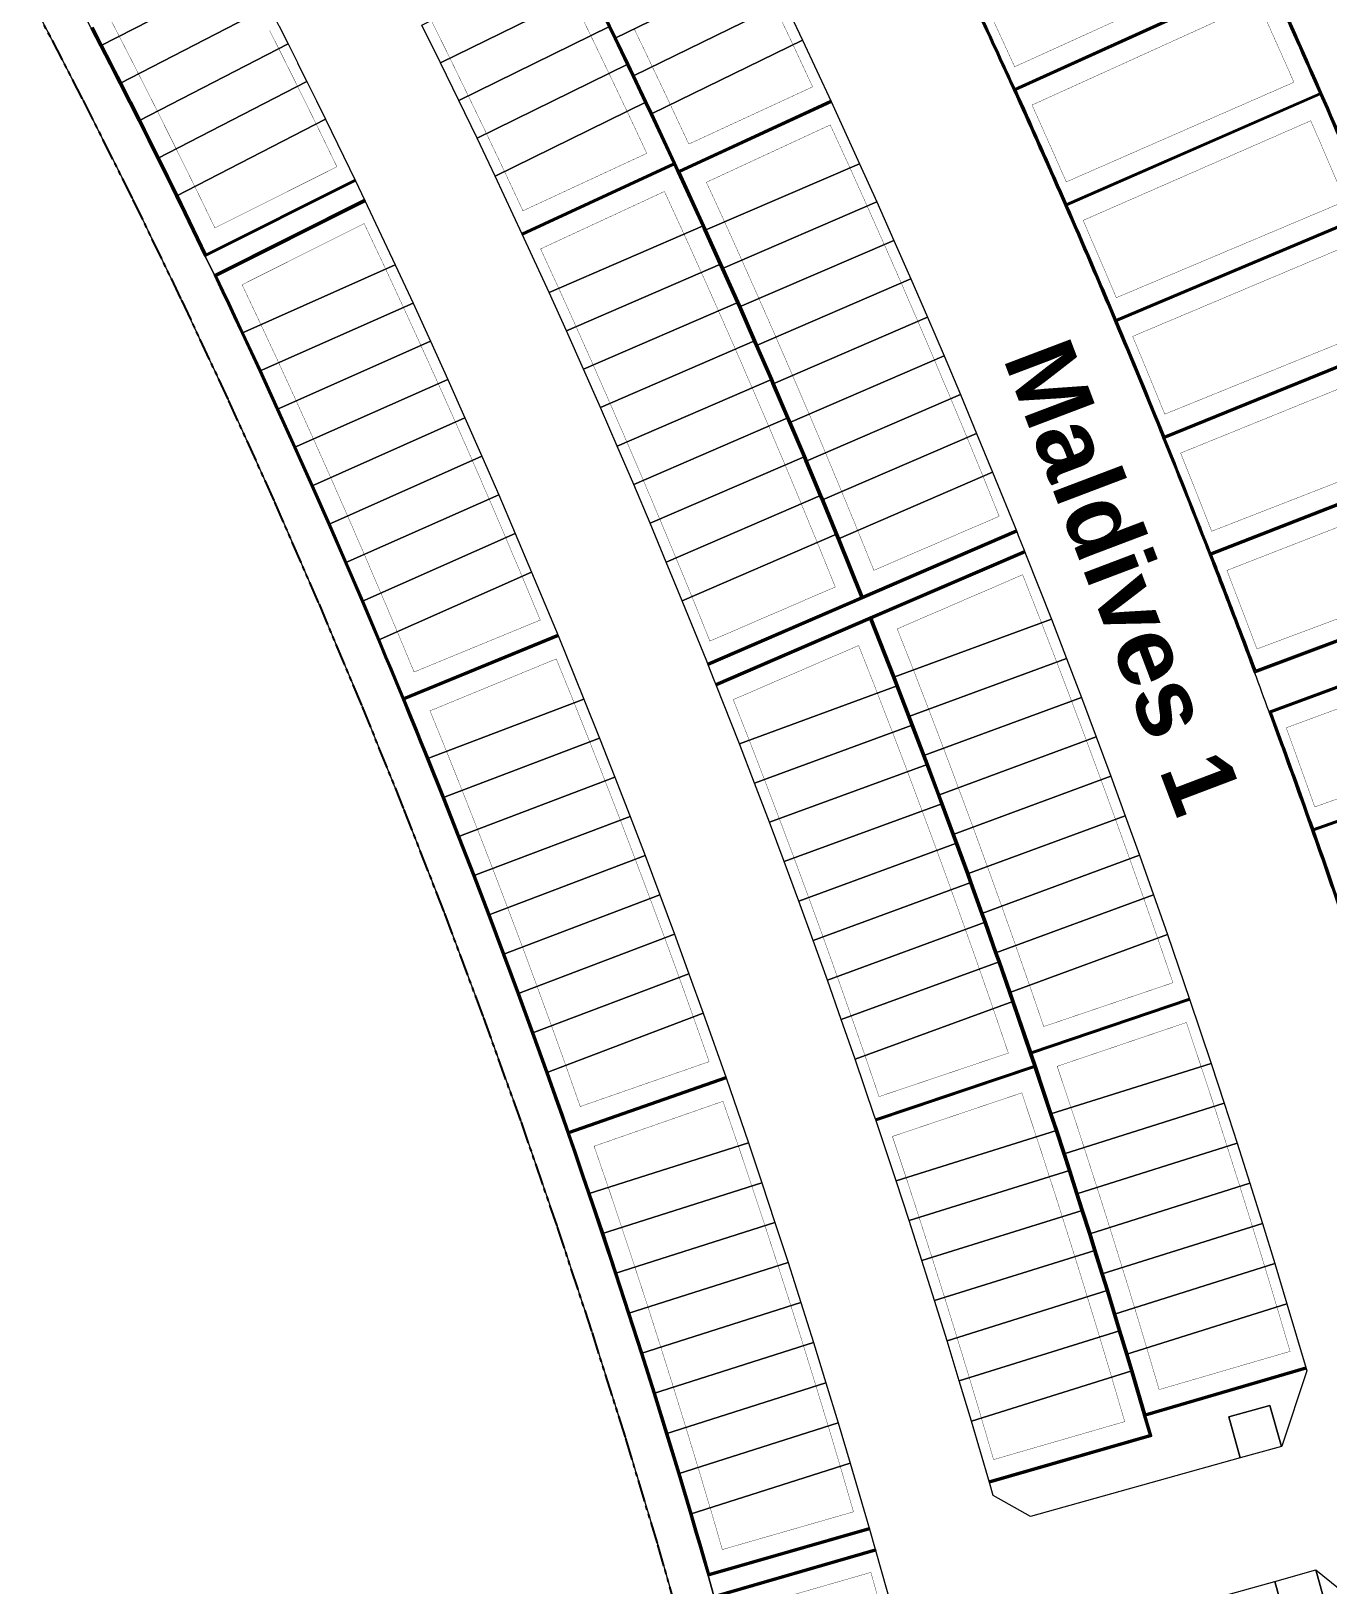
# Model space of a CAD drawing. Header units: centimetres. Extents: x -6122352 to 7132207, y -1694241 to 1947892.
# Drawn here: x -301300 to -116018, y -357502 to -135533 of the extents above; entities that cross this region are included whole.
import ezdxf

# ---------------------------------------------------------------- set-up
doc = ezdxf.new("R2010")
doc.units = ezdxf.units.CM
doc.header["$MEASUREMENT"] = 0
doc.linetypes.add('23585-XR-AR-DAMAC PLOT LIMITS$0$PHANTOM2', pattern=[1.25, 0.625, -0.125, 0.125, -0.125, 0.125, -0.125])
doc.linetypes.add('XR-AR-END-SETTING OUT PLAN$0$23261-XR-AR-SI-GF$0$HIDDEN', pattern=[0.375, 0.25, -0.125])
for name, color, linetype, lineweight, true_color in [('08-Compound Wall-2', 6, 'Continuous', 25, 0xff00ff), ('23585-XR-AR-DAMAC PLOT LIMITS$0$1-End units', 7, 'Continuous', 5, 0xf8991e), ('23585-XR-AR-DAMAC PLOT LIMITS$0$1-Open Space', 7, 'Continuous', 5, 0x90cf5a), ('23585-XR-AR-DAMAC PLOT LIMITS$0$1-Utility', 7, 'Continuous', 5, 0x8db1ff)]:
    doc.layers.add(name, color=color, linetype=linetype, lineweight=lineweight, true_color=true_color)
for name, color, linetype, lineweight in [('23585-XR-AR-BOUNDARY WALLS AND SETBACKS$0$A-ANNO-TEXT', 3, 'Continuous', 25), ('23585-XR-AR-DAMAC PLOT LIMITS$0$1-Mid units', 41, 'Continuous', 5), ('23585-XR-AR-DAMAC PLOT LIMITS$0$1-V55', 171, 'Continuous', 5), ('A-ANNO-TEXT', 3, 'Continuous', 25)]:
    doc.layers.add(name, color=color, linetype=linetype, lineweight=lineweight)
for name, color, linetype in [('23585-XR-AR-BOUNDARY WALLS AND SETBACKS$0$cluster name', 2, 'Continuous'), ('23585-XR-AR-BOUNDARY WALLS AND SETBACKS$0$setback', 7, 'XR-AR-END-SETTING OUT PLAN$0$23261-XR-AR-SI-GF$0$HIDDEN'), ('23585-XR-AR-DAMAC PLOT LIMITS$0$PROJECT_LIMIT', 1, 'Continuous'), ('@MI-REF LAYER', 7, 'Continuous')]:
    doc.layers.add(name, color=color, linetype=linetype)
doc.layers.add('23585-XR-AR-DAMAC PLOT LIMITS$0$D-Phase New', color=7, linetype='Continuous', true_color=0x000080)
doc.styles.add('23585-XR-AR-BOUNDARY WALLS AND SETBACKS$0$Arial', font='arialbd.ttf')

# ---------------------------------------------------------------- blocks, each defined once
blk = doc.blocks.new('23585-XR-AR-BOUNDARY WALLS AND SETBACKS$0$A$Cfa569a08')
at = {"layer": '23585-XR-AR-BOUNDARY WALLS AND SETBACKS$0$cluster name', "style": '23585-XR-AR-BOUNDARY WALLS AND SETBACKS$0$Arial'}
blk.add_text('Maldives 1', height=10, rotation=338.2772, dxfattribs=at).set_placement((496416.33, 2768653.93))
blk = doc.blocks.new('23585-XR-AR-BOUNDARY WALLS AND SETBACKS')
at = {"layer": '08-Compound Wall-2'}
for points in [[(496372.05, 2768686.41, -0.002651), (496385.39, 2768682.18, -0.000758), (496389.2, 2768680.95, -0.00303), (496404.38, 2768675.89), (496406.28, 2768675.25, -0.003409), (496423.27, 2768669.31, -0.003409), (496440.18, 2768663.15), (496442.05, 2768662.45, -0.00303), (496457.01, 2768656.76, -0.000757), (496460.73, 2768655.31, -0.002652), (496473.75, 2768650.13), (496488.72, 2768687.23, 0.002652), (496475.31, 2768692.56, 0.000757), (496471.47, 2768694.05, 0.003031), (496456.06, 2768699.92), (496454.13, 2768700.64, 0.003409), (496436.71, 2768706.99, 0.003408), (496419.2, 2768713.1), (496417.25, 2768713.76, 0.00303), (496401.61, 2768718.97, 0.000758)], [(496494.44, 2768684.9), (496479.31, 2768647.88), (496480.3, 2768647.47), (496483.07, 2768646.33, -0.002637), (496495.92, 2768640.95, -0.001134), (496501.43, 2768638.6, -0.002275), (496512.44, 2768633.8, -0.001512)], [(496567.54, 2768507.11), (496558.59, 2768485.06, -0.009857), (496549.48, 2768488.97), (496549.43, 2768488.99, -0.007705), (496542.48, 2768492.26, -0.004271), (496538.62, 2768494.2), (496536.91, 2768495.08), (496533.29, 2768496.96), (496527.94, 2768499.71), (496525.62, 2768500.88), (496523.44, 2768501.99), (496521.26, 2768503.08), (496519.11, 2768504.17), (496529.7, 2768525.48)]]:
    blk.add_lwpolyline(points, format="xyb", dxfattribs=at)
for points in [[(496389.17, 2768681.17, 0.000739), (496385.46, 2768682.37, 0.002632), (496372.21, 2768686.57), (496383.97, 2768724.38, -0.002631), (496397.62, 2768720.05, -0.000739), (496401.45, 2768718.81)], [(496406.25, 2768675.47), (496419.04, 2768712.94), (496417.18, 2768713.57, 0.003011), (496401.64, 2768718.75), (496389.36, 2768681.11, -0.003011), (496404.44, 2768676.08)], [(496423.24, 2768669.54), (496436.54, 2768706.83, 0.003371), (496419.23, 2768712.88), (496406.43, 2768675.4, -0.003371)], [(496440.16, 2768663.37), (496453.97, 2768700.48, 0.003372), (496436.73, 2768706.77), (496423.43, 2768669.47, -0.003371)], [(496456.99, 2768656.98, 0.003011), (496442.12, 2768662.64), (496440.35, 2768663.3), (496454.15, 2768700.41), (496455.99, 2768699.73, -0.003012), (496471.3, 2768693.9)], [(496473.64, 2768650.4), (496488.46, 2768687.12, 0.002616), (496475.23, 2768692.37, 0.000738), (496471.49, 2768693.83), (496457.17, 2768656.91, -0.000738), (496460.81, 2768655.49, -0.002614)], [(496479.57, 2768647.99), (496480.37, 2768647.65), (496483.15, 2768646.51, -0.002618), (496495.91, 2768641.18), (496511.39, 2768677.62, 0.002635), (496498.16, 2768683.16), (496495.39, 2768684.3), (496494.55, 2768684.64)], [(496496.09, 2768641.1, -0.001115), (496501.5, 2768638.78, -0.002256), (496512.43, 2768634.03), (496528.41, 2768670.25, 0.002257), (496517.15, 2768675.16, 0.001116), (496511.57, 2768677.54)]]:
    blk.add_lwpolyline(points, format="xyb", close=True, dxfattribs=at)
for points in [[(496372.65, 2768660.64), (496365.4, 2768637.87), (496364.23, 2768638.24), (496356.76, 2768640.59), (496354.99, 2768641.13), (496351.03, 2768642.35), (496349.25, 2768642.89), (496345.29, 2768644.09), (496343.51, 2768644.62), (496339.53, 2768645.8), (496337.76, 2768646.32), (496333.78, 2768647.48), (496331.99, 2768648), (496328.01, 2768649.14), (496326.22, 2768649.65), (496322.23, 2768650.77), (496320.45, 2768651.27), (496313.6, 2768653.15), (496319.87, 2768676.21)], [(496372.84, 2768660.58), (496365.59, 2768637.81), (496373.55, 2768635.25), (496374.21, 2768635.03), (496379.25, 2768633.38), (496379.91, 2768633.16), (496384.94, 2768631.48), (496385.6, 2768631.26), (496390.62, 2768629.55), (496391.28, 2768629.33), (496396.3, 2768627.6), (496396.96, 2768627.37), (496401.96, 2768625.62), (496402.62, 2768625.39), (496407.62, 2768623.62), (496408.27, 2768623.38), (496413.27, 2768621.58), (496413.92, 2768621.35), (496418.9, 2768619.53), (496419.55, 2768619.29), (496427.94, 2768616.16), (496435.78, 2768638.74)], [(496356.84, 2768615.3), (496364.07, 2768638.08), (496356.7, 2768640.39), (496354.93, 2768640.94), (496350.97, 2768642.16), (496349.2, 2768642.7), (496345.23, 2768643.9), (496343.45, 2768644.43), (496339.48, 2768645.61), (496337.7, 2768646.13), (496333.72, 2768647.29), (496331.94, 2768647.81), (496327.95, 2768648.95), (496326.17, 2768649.46), (496322.18, 2768650.58), (496320.39, 2768651.08), (496313.36, 2768653.01), (496311.25, 2768653.58), (496305.03, 2768630.5)], [(496335.03, 2768602.89), (496335.23, 2768602.84), (496328.67, 2768579.75), (496322.13, 2768581.7), (496319.51, 2768582.47), (496316.69, 2768583.3), (496316.63, 2768583.31), (496313.75, 2768584.15), (496310.93, 2768584.96), (496307.98, 2768585.8), (496305.15, 2768586.59), (496305.09, 2768586.61), (496302.2, 2768587.42), (496299.37, 2768588.2), (496299.31, 2768588.22), (496296.42, 2768589.01), (496293.58, 2768589.78)], [(496428.09, 2768615.99), (496435.97, 2768638.67)], [(496420.03, 2768593.38), (496427.87, 2768615.97), (496419.49, 2768619.1), (496418.83, 2768619.34), (496413.85, 2768621.16), (496413.2, 2768621.4), (496408.21, 2768623.19), (496407.55, 2768623.43), (496402.55, 2768625.2), (496401.9, 2768625.43), (496396.89, 2768627.18), (496396.23, 2768627.41), (496391.22, 2768629.14), (496390.56, 2768629.36), (496385.54, 2768631.07), (496384.88, 2768631.29), (496379.84, 2768632.97), (496379.19, 2768633.19), (496374.14, 2768634.84), (496373.49, 2768635.06), (496365.43, 2768637.65), (496364.26, 2768638.02), (496357.03, 2768615.24)], [(496438.78, 2768637.61), (496430.9, 2768614.93)], [(496438.97, 2768637.55), (496431.12, 2768614.96), (496439.48, 2768611.75), (496440.73, 2768611.27), (496445.07, 2768609.57), (496446.32, 2768609.08), (496450.65, 2768607.36), (496451.89, 2768606.86), (496456.22, 2768605.12), (496457.46, 2768604.62), (496461.78, 2768602.86), (496463.02, 2768602.36), (496467.33, 2768600.58), (496468.56, 2768600.06), (496472.87, 2768598.26), (496474.09, 2768597.74), (496478.39, 2768595.92), (496479.62, 2768595.4), (496483.91, 2768593.56), (496485.13, 2768593.03), (496492.21, 2768589.94), (496501.83, 2768611.81)], [(496293.63, 2768589.97), (496296.47, 2768589.2), (496299.36, 2768588.41), (496299.42, 2768588.39), (496302.26, 2768587.61), (496305.15, 2768586.8), (496305.21, 2768586.79), (496308.04, 2768585.99), (496310.98, 2768585.15), (496313.81, 2768584.34), (496316.69, 2768583.51), (496316.75, 2768583.49), (496319.57, 2768582.67), (496322.19, 2768581.89), (496328.53, 2768580), (496335.03, 2768602.89)], [(496420.22, 2768593.31), (496428.09, 2768615.99)], [(496430.9, 2768614.93), (496423.03, 2768592.25)], [(496484.26, 2768567.1), (496493.93, 2768588.96), (496492.22, 2768589.71), (496485.05, 2768592.84), (496483.83, 2768593.37), (496479.54, 2768595.21), (496478.31, 2768595.74), (496474.02, 2768597.56), (496472.79, 2768598.08), (496468.48, 2768599.88), (496467.25, 2768600.39), (496462.94, 2768602.17), (496461.71, 2768602.68), (496457.38, 2768604.44), (496456.15, 2768604.94), (496451.82, 2768606.68), (496450.58, 2768607.17), (496446.24, 2768608.89), (496445, 2768609.38), (496440.66, 2768611.08), (496439.41, 2768611.56), (496431.06, 2768614.77), (496423.21, 2768592.19)], [(496502.01, 2768611.73), (496492.39, 2768589.86), (496494.1, 2768589.1), (496500.66, 2768586.18), (496502.93, 2768585.16), (496506.13, 2768583.71), (496508.4, 2768582.67), (496511.58, 2768581.21), (496513.85, 2768580.17), (496517.03, 2768578.69), (496519.29, 2768577.63), (496522.46, 2768576.14), (496524.72, 2768575.08), (496527.88, 2768573.57), (496530.13, 2768572.49), (496533.29, 2768570.97), (496535.54, 2768569.88), (496541.34, 2768567.04), (496551.89, 2768588.48)], [(496338.29, 2768601.91), (496338.1, 2768601.96), (496331.54, 2768578.87), (496334.05, 2768578.1), (496335.91, 2768577.52), (496337.77, 2768576.95), (496340.28, 2768576.17), (496346, 2768574.36), (496351.72, 2768572.52), (496357.42, 2768570.66), (496363.11, 2768568.76), (496368.8, 2768566.84), (496374.47, 2768564.89), (496380.13, 2768562.91), (496385.79, 2768560.9), (496388.33, 2768559.98), (496390.09, 2768559.35), (496391.85, 2768558.71), (496394.4, 2768557.79), (496396.96, 2768556.84), (496398.69, 2768556.2), (496400.42, 2768555.56), (496402.98, 2768554.61), (496408.59, 2768552.49), (496414.19, 2768550.34), (496419.79, 2768548.16), (496425.37, 2768545.96), (496430.93, 2768543.72), (496436.49, 2768541.46), (496442.04, 2768539.18), (496447.58, 2768536.86), (496450.1, 2768535.79), (496451.79, 2768535.07), (496453.47, 2768534.36), (496456, 2768533.28), (496458.54, 2768532.18), (496460.2, 2768531.46), (496461.85, 2768530.74), (496464.39, 2768529.63), (496469.88, 2768527.2), (496475.36, 2768524.75), (496480.82, 2768522.27), (496486.27, 2768519.76), (496491.71, 2768517.23), (496497.14, 2768514.66), (496502.55, 2768512.08), (496507.95, 2768509.46), (496510.48, 2768508.21), (496512.06, 2768507.44), (496513.63, 2768506.67), (496516.16, 2768505.42), (496526.84, 2768526.91), (496526.66, 2768527)], [(496402.56, 2768580.36), (496394.37, 2768558.01), (496391.92, 2768558.9), (496390.16, 2768559.54), (496388.4, 2768560.17), (496385.86, 2768561.09), (496380.2, 2768563.1), (496374.53, 2768565.08), (496368.86, 2768567.03), (496363.18, 2768568.95), (496357.48, 2768570.85), (496351.78, 2768572.71), (496346.06, 2768574.55), (496340.34, 2768576.36), (496337.83, 2768577.14), (496335.97, 2768577.72), (496334.11, 2768578.29), (496331.78, 2768579.01), (496338.29, 2768601.91)], [(496533.34, 2768544.11), (496543.95, 2768565.53), (496541.43, 2768566.78), (496535.45, 2768569.7), (496533.2, 2768570.79), (496530.05, 2768572.31), (496527.8, 2768573.39), (496524.63, 2768574.89), (496522.38, 2768575.96), (496519.2, 2768577.45), (496516.95, 2768578.51), (496513.77, 2768579.98), (496511.5, 2768581.03), (496508.31, 2768582.49), (496506.05, 2768583.53), (496502.85, 2768584.97), (496500.58, 2768586), (496494.11, 2768588.88), (496484.45, 2768567.02)], [(496533.52, 2768544.02), (496544.22, 2768565.62), (496541.52, 2768566.96), (496552.07, 2768588.4)], [(496402.75, 2768580.29), (496394.56, 2768557.94), (496397.03, 2768557.03), (496398.76, 2768556.39), (496400.49, 2768555.74), (496403.05, 2768554.79), (496408.66, 2768552.67), (496414.27, 2768550.52), (496419.86, 2768548.35), (496425.44, 2768546.14), (496431.01, 2768543.91), (496436.57, 2768541.65), (496442.12, 2768539.36), (496447.65, 2768537.05), (496450.18, 2768535.97), (496451.87, 2768535.26), (496453.55, 2768534.54), (496455.99, 2768533.5)], [(496465.39, 2768555.37), (496455.99, 2768533.5)], [(496465.57, 2768555.29), (496456.17, 2768533.42), (496458.62, 2768532.36), (496460.28, 2768531.64), (496461.93, 2768530.92), (496464.47, 2768529.81), (496469.96, 2768527.39), (496475.44, 2768524.93), (496480.9, 2768522.45), (496486.36, 2768519.94), (496491.79, 2768517.41), (496497.22, 2768514.84), (496502.64, 2768512.26), (496508.04, 2768509.64), (496510.57, 2768508.39), (496512.14, 2768507.62), (496513.72, 2768506.85), (496516.07, 2768505.68), (496526.66, 2768527)], [(496465.57, 2768555.29), (496465.48, 2768555.33), (496465.39, 2768555.37)], [(496518.85, 2768504.08), (496529.53, 2768525.57), (496529.7, 2768525.48)]]:
    blk.add_lwpolyline(points, dxfattribs=at)
at = {"layer": '23585-XR-AR-BOUNDARY WALLS AND SETBACKS$0$setback', "ltscale": 40, "const_width": 0.05}
for points in [[(496385.91, 2768720.84), (496375.36, 2768686.95, -0.002274), (496386.81, 2768683.3), (496397.82, 2768717.05, 0.000205), (496396.76, 2768717.39, 0.002097)], [(496403.53, 2768715.18), (496392.52, 2768681.44, -0.002274), (496403.92, 2768677.63), (496415.39, 2768711.23, 0.002304)], [(496421.07, 2768709.29), (496409.6, 2768675.69, -0.002274), (496420.95, 2768671.73), (496432.87, 2768705.17, 0.002303)], [(496438.52, 2768703.15), (496426.6, 2768669.72, -0.002274), (496437.89, 2768665.6), (496450.27, 2768698.87, 0.002303)], [(496455.89, 2768696.78), (496443.52, 2768663.51, -0.002274), (496454.75, 2768659.24), (496467.59, 2768692.33, 0.002304)], [(496473.18, 2768690.17), (496460.35, 2768657.07, -0.000189), (496461.28, 2768656.7, -0.002084), (496471.52, 2768652.65), (496484.81, 2768685.56, 0.0021), (496474.21, 2768689.76, 0.000204)], [(496493.74, 2768643.5), (496507.62, 2768676.18, 0.002101), (496497.1, 2768680.57), (496496.08, 2768680.98), (496482.65, 2768648.13), (496483.64, 2768647.72, -0.00207)], [(496556.96, 2768488.76, -0.006932), (496550.64, 2768491.51), (496550.59, 2768491.54, -0.007714), (496543.72, 2768494.78, -0.004266), (496539.9, 2768496.69), (496538.19, 2768497.57), (496534.57, 2768499.45), (496529.21, 2768502.2), (496526.88, 2768503.38), (496524.7, 2768504.48), (496522.86, 2768505.42), (496531.54, 2768522.88), (496537.07, 2768520.09), (496542.41, 2768517.35), (496547.22, 2768514.86), (496547.74, 2768514.59, 0.006555), (496553.14, 2768511.88, 0.00655), (496558.61, 2768509.31, 0.006728), (496564.3, 2768506.83)]]:
    blk.add_lwpolyline(points, format="xyb", close=True, dxfattribs=at)
for points in [[(496363.51, 2768641.51), (496369.43, 2768660.08), (496363.08, 2768662.08), (496357.35, 2768663.84)], [(496346.12, 2768646.87), (496350.1, 2768645.67), (496351.88, 2768645.12), (496355.85, 2768643.91), (496357.63, 2768643.35), (496363.51, 2768641.51)], [(496360.43, 2768636.19), (496354.53, 2768617.6), (496348.65, 2768619.44), (496342.91, 2768621.2), (496337.15, 2768622.93), (496331.39, 2768624.64), (496325.62, 2768626.31)], [(496338.66, 2768642.83), (496342.62, 2768641.65), (496344.39, 2768641.12), (496348.36, 2768639.92), (496350.12, 2768639.39), (496354.08, 2768638.17), (496355.84, 2768637.63), (496360.43, 2768636.19)], [(496366.15, 2768634.37), (496360.25, 2768615.78), (496366.12, 2768613.9), (496371.83, 2768612.03), (496377.53, 2768610.13), (496383.22, 2768608.2), (496388.9, 2768606.25), (496394.57, 2768604.27), (496400.23, 2768602.26), (496405.88, 2768600.22), (496411.53, 2768598.16), (496417.9, 2768595.78), (496424.3, 2768614.21), (496418.48, 2768616.38), (496417.83, 2768616.62), (496412.86, 2768618.43), (496412.21, 2768618.67), (496407.23, 2768620.47), (496406.58, 2768620.7), (496401.59, 2768622.47), (496400.94, 2768622.7), (496395.94, 2768624.45), (496395.29, 2768624.67), (496390.28, 2768626.4), (496389.63, 2768626.62), (496384.61, 2768628.32), (496383.96, 2768628.54), (496378.93, 2768630.22), (496378.28, 2768630.43), (496373.24, 2768632.09), (496372.59, 2768632.3), (496366.15, 2768634.37)], [(496441.09, 2768635.13), (496434.69, 2768616.69), (496440.53, 2768614.46), (496441.78, 2768613.97), (496446.13, 2768612.27), (496447.38, 2768611.78), (496451.73, 2768610.05), (496452.97, 2768609.56), (496457.31, 2768607.81), (496458.55, 2768607.31), (496462.88, 2768605.55), (496464.12, 2768605.04), (496468.44, 2768603.25), (496469.68, 2768602.74), (496473.99, 2768600.94), (496475.22, 2768600.42), (496479.53, 2768598.59), (496480.76, 2768598.06), (496485.05, 2768596.22), (496486.29, 2768595.69), (496490.72, 2768593.75), (496498.57, 2768611.6), (496492.37, 2768614.3), (496486.86, 2768616.66), (496481.34, 2768619), (496475.81, 2768621.31), (496470.27, 2768623.59), (496464.72, 2768625.85), (496459.16, 2768628.08), (496453.59, 2768630.29), (496448, 2768632.47), (496441.09, 2768635.13)], [(496294.36, 2768592.67), (496297.21, 2768591.9), (496300.11, 2768591.11), (496300.17, 2768591.09), (496303.01, 2768590.31), (496305.9, 2768589.5), (496305.96, 2768589.48), (496308.8, 2768588.69), (496311.75, 2768587.84), (496314.58, 2768587.03), (496317.47, 2768586.19), (496317.53, 2768586.18), (496320.36, 2768585.35), (496322.99, 2768584.58), (496326.61, 2768583.49), (496331.94, 2768602.25), (496325.4, 2768604.2), (496322.52, 2768605.04), (496319.64, 2768605.87), (496316.82, 2768606.68), (496316.76, 2768606.69), (496313.88, 2768607.52), (496311.06, 2768608.31)], [(496482.21, 2768569.64), (496490.1, 2768587.47), (496483.9, 2768590.18), (496482.68, 2768590.71), (496478.4, 2768592.55), (496477.18, 2768593.07), (496472.89, 2768594.89), (496471.67, 2768595.4), (496467.37, 2768597.2), (496466.14, 2768597.71), (496461.84, 2768599.49), (496460.61, 2768599.99), (496456.29, 2768601.75), (496455.06, 2768602.25), (496450.74, 2768603.99), (496449.51, 2768604.48), (496445.18, 2768606.2), (496443.94, 2768606.68), (496439.6, 2768608.38), (496438.37, 2768608.86), (496432.72, 2768611.02), (496426.32, 2768592.59)], [(496504.06, 2768609.18), (496496.21, 2768591.34)], [(496496.21, 2768591.33), (496501.84, 2768588.83), (496504.13, 2768587.8), (496507.33, 2768586.35), (496509.6, 2768585.31), (496512.8, 2768583.85), (496515.07, 2768582.8), (496518.25, 2768581.32), (496520.52, 2768580.26), (496523.7, 2768578.76), (496525.96, 2768577.7), (496529.13, 2768576.19), (496531.39, 2768575.11), (496534.55, 2768573.58), (496536.81, 2768572.49), (496540.1, 2768570.88), (496548.71, 2768588.37), (496542.73, 2768591.28), (496537.33, 2768593.88), (496531.92, 2768596.45), (496526.49, 2768598.99), (496521.05, 2768601.51), (496515.61, 2768604.01), (496510.14, 2768606.47), (496504.06, 2768609.18)], [(496426.32, 2768592.59), (496432.11, 2768590.37), (496437.71, 2768588.18), (496443.29, 2768585.96), (496448.87, 2768583.72), (496454.43, 2768581.45), (496459.98, 2768579.16), (496465.52, 2768576.83), (496471.05, 2768574.48), (496476.57, 2768572.11), (496482.21, 2768569.64)], [(496531.5, 2768546.69), (496540.15, 2768564.17), (496540.15, 2768564.17), (496534.18, 2768567.09), (496531.94, 2768568.18), (496528.79, 2768569.7), (496526.55, 2768570.77), (496523.39, 2768572.27), (496521.14, 2768573.34), (496517.97, 2768574.83), (496515.72, 2768575.88), (496512.55, 2768577.35), (496510.29, 2768578.4), (496507.11, 2768579.85), (496504.85, 2768580.89), (496501.66, 2768582.33), (496499.39, 2768583.35), (496495.59, 2768585.05), (496487.7, 2768567.21)], [(496462.13, 2768555.12), (496455.87, 2768557.78), (496450.34, 2768560.1), (496444.8, 2768562.38), (496439.25, 2768564.63), (496433.68, 2768566.86), (496428.11, 2768569.07), (496422.53, 2768571.24), (496416.93, 2768573.39), (496411.33, 2768575.51), (496404.95, 2768577.87), (496398.24, 2768559.56), (496399.73, 2768559.01), (496401.46, 2768558.37), (496404.03, 2768557.42), (496409.66, 2768555.29), (496415.27, 2768553.14), (496420.88, 2768550.95), (496426.47, 2768548.74), (496432.06, 2768546.51), (496437.63, 2768544.24), (496443.19, 2768541.95), (496448.74, 2768539.63), (496451.27, 2768538.55), (496452.96, 2768537.83), (496454.42, 2768537.21), (496462.13, 2768555.12)], [(496487.7, 2768567.21), (496493.33, 2768564.7), (496498.8, 2768562.21), (496504.26, 2768559.7), (496509.7, 2768557.17), (496515.13, 2768554.61), (496520.56, 2768552.02), (496525.97, 2768549.4), (496531.5, 2768546.69)]]:
    blk.add_lwpolyline(points, dxfattribs=at)
for points in [[(496369.23, 2768639.68), (496374.44, 2768638.01), (496375.11, 2768637.79), (496380.16, 2768636.13), (496380.82, 2768635.91), (496385.86, 2768634.23), (496386.53, 2768634), (496391.56, 2768632.3), (496392.22, 2768632.07), (496397.25, 2768630.34), (496397.91, 2768630.11), (496402.92, 2768628.36), (496403.59, 2768628.13), (496408.59, 2768626.35), (496409.25, 2768626.11), (496414.25, 2768624.31), (496414.91, 2768624.07), (496419.9, 2768622.25), (496420.56, 2768622), (496426.27, 2768619.88), (496432.67, 2768638.3), (496426.88, 2768640.46), (496421.25, 2768642.52), (496415.61, 2768644.55), (496409.96, 2768646.55), (496404.3, 2768648.53), (496398.64, 2768650.49), (496392.96, 2768652.41), (496387.28, 2768654.31), (496381.59, 2768656.19), (496375.14, 2768658.26)], [(496399.32, 2768579.94), (496392.61, 2768561.63), (496391.11, 2768562.17), (496389.35, 2768562.81), (496386.8, 2768563.73), (496381.13, 2768565.74), (496375.45, 2768567.72), (496369.76, 2768569.68), (496364.07, 2768571.61), (496358.36, 2768573.51), (496352.64, 2768575.38), (496346.92, 2768577.22), (496341.18, 2768579.03), (496338.66, 2768579.81), (496336.79, 2768580.39), (496335.22, 2768580.88), (496340.55, 2768599.64), (496347.47, 2768597.5), (496353.18, 2768595.69), (496358.89, 2768593.85), (496364.58, 2768591.99), (496370.27, 2768590.1), (496375.95, 2768588.18), (496381.61, 2768586.23), (496387.27, 2768584.25), (496392.92, 2768582.25)], [(496459.94, 2768534.84), (496461.39, 2768534.21), (496463.04, 2768533.49), (496465.6, 2768532.38), (496471.1, 2768529.94), (496476.59, 2768527.48), (496482.07, 2768525), (496487.53, 2768522.48), (496492.98, 2768519.94), (496498.42, 2768517.37), (496503.85, 2768514.78), (496509.26, 2768512.16), (496511.81, 2768510.91), (496513.38, 2768510.13), (496514.8, 2768509.43), (496523.48, 2768526.89), (496517.38, 2768529.9), (496511.99, 2768532.51), (496506.58, 2768535.09), (496501.16, 2768537.65), (496495.73, 2768540.18), (496490.28, 2768542.68), (496484.83, 2768545.16), (496479.36, 2768547.61), (496473.88, 2768550.04), (496467.64, 2768552.75)]]:
    blk.add_lwpolyline(points, close=True, dxfattribs=at)
at = {"layer": '23585-XR-AR-BOUNDARY WALLS AND SETBACKS$0$A-ANNO-TEXT'}
blk.add_blockref('23585-XR-AR-BOUNDARY WALLS AND SETBACKS$0$A$Cfa569a08', (0, 0), dxfattribs=at)
blk = doc.blocks.new('A$C9d9485f6')
at = {"layer": 'A-ANNO-TEXT', "rotation": 312.4881850805905}
blk.add_blockref('23585-XR-AR-BOUNDARY WALLS AND SETBACKS', (-2377088.53, -1504219.25), dxfattribs=at)
blk = doc.blocks.new('23585-XR-AR-DAMAC PLOT LIMITS')
at = {"layer": '23585-XR-AR-DAMAC PLOT LIMITS$0$1-End units', "color": 251, "true_color": 0x636466}
for points in [[(496356.73, 2768640.49), (496363.53, 2768663.51), (496372.74, 2768660.61), (496365.47, 2768637.75), (496364.2, 2768638.15)], [(496365.47, 2768637.75), (496372.74, 2768660.61), (496382.05, 2768657.61), (496374.18, 2768634.94), (496373.52, 2768635.15)], [(496354.96, 2768641.04), (496356.73, 2768640.49), (496364.2, 2768638.15), (496356.94, 2768615.27), (496348.21, 2768618.01)], [(496435.97, 2768638.67), (496428.09, 2768615.99), (496419.52, 2768619.19), (496427.39, 2768641.87)], [(496364.2, 2768638.15), (496365.47, 2768637.75), (496373.52, 2768635.15), (496365.65, 2768612.47), (496356.94, 2768615.27)], [(496448.55, 2768633.87), (496439.45, 2768611.66), (496430.9, 2768614.93), (496438.78, 2768637.61), (496439.42, 2768637.37)], [(496419.52, 2768619.19), (496428.09, 2768615.99), (496420.22, 2768593.31), (496419.72, 2768593.5), (496411.01, 2768596.75), (496418.87, 2768619.43)], [(496439.45, 2768611.66), (496440.69, 2768611.17), (496431.57, 2768588.97), (496423.03, 2768592.25), (496430.9, 2768614.93)], [(496483.87, 2768593.46), (496492.97, 2768615.68), (496501.92, 2768611.77), (496492.26, 2768589.81), (496485.09, 2768592.93)], [(496492.26, 2768589.81), (496501.92, 2768611.77), (496510.76, 2768607.84), (496500.62, 2768586.09), (496494.06, 2768589.01)], [(496335.23, 2768602.84), (496328.67, 2768579.75), (496322.13, 2768581.7), (496319.51, 2768582.47), (496325.82, 2768605.64)], [(496347.92, 2768598.93), (496340.28, 2768576.17), (496337.77, 2768576.95), (496335.91, 2768577.52), (496334.05, 2768578.1), (496331.54, 2768578.87), (496338.1, 2768601.96)], [(496485.09, 2768592.93), (496492.26, 2768589.81), (496494.06, 2768589.01), (496484.35, 2768567.06), (496483.73, 2768567.34), (496475.97, 2768570.73)], [(496552.07, 2768588.4), (496541.47, 2768566.87), (496535.49, 2768569.79), (496533.25, 2768570.88), (496543.39, 2768592.63)], [(496494.06, 2768589.01), (496500.62, 2768586.09), (496502.89, 2768585.06), (496492.71, 2768563.33), (496484.35, 2768567.06)], [(496402.65, 2768580.32), (496394.4, 2768557.79), (496391.85, 2768558.71), (496390.09, 2768559.35), (496388.33, 2768559.98), (496385.79, 2768560.9), (496393.43, 2768583.66)], [(496411.85, 2768576.91), (496402.98, 2768554.61), (496400.42, 2768555.56), (496398.69, 2768556.2), (496396.96, 2768556.84), (496394.4, 2768557.79), (496402.65, 2768580.32)], [(496541.47, 2768566.87), (496544.18, 2768565.53), (496533.52, 2768544.02), (496525.31, 2768548.06), (496535.49, 2768569.79)], [(496465.48, 2768555.33), (496456, 2768533.28), (496453.47, 2768534.36), (496451.79, 2768535.07), (496450.1, 2768535.79), (496447.58, 2768536.86), (496456.45, 2768559.17)], [(496474.48, 2768551.41), (496464.39, 2768529.63), (496461.85, 2768530.74), (496460.2, 2768531.46), (496458.54, 2768532.18), (496456, 2768533.28), (496465.48, 2768555.33)], [(496526.84, 2768526.91), (496516.16, 2768505.42), (496513.63, 2768506.67), (496512.06, 2768507.44), (496510.48, 2768508.21), (496507.95, 2768509.46), (496518.04, 2768531.24)], [(496537.75, 2768521.42), (496527.85, 2768499.53), (496525.53, 2768500.71), (496523.35, 2768501.81), (496521.17, 2768502.91), (496518.85, 2768504.08), (496529.53, 2768525.57)]]:
    blk.add_lwpolyline(points, close=True, dxfattribs=at)
at = {"layer": '23585-XR-AR-DAMAC PLOT LIMITS$0$1-Mid units', "color": 251, "true_color": 0x636466}
for points in [[(496339.51, 2768645.7), (496346.3, 2768668.72), (496352.05, 2768667.01), (496345.26, 2768643.99), (496343.48, 2768644.52)], [(496345.26, 2768643.99), (496352.05, 2768667.01), (496357.79, 2768665.28), (496351, 2768642.26), (496349.23, 2768642.8)], [(496351, 2768642.26), (496357.79, 2768665.28), (496363.53, 2768663.51), (496356.73, 2768640.49), (496354.96, 2768641.04)], [(496374.18, 2768634.94), (496382.05, 2768657.61), (496387.75, 2768655.74), (496379.88, 2768633.06), (496379.22, 2768633.28)], [(496379.88, 2768633.06), (496387.75, 2768655.74), (496393.44, 2768653.83), (496385.57, 2768631.16), (496384.91, 2768631.38)], [(496385.57, 2768631.16), (496393.44, 2768653.83), (496399.12, 2768651.91), (496391.25, 2768629.23), (496390.59, 2768629.46)], [(496391.25, 2768629.23), (496399.12, 2768651.91), (496404.8, 2768649.95), (496396.92, 2768627.28), (496396.27, 2768627.51)], [(496396.92, 2768627.28), (496404.8, 2768649.95), (496410.46, 2768647.97), (496402.59, 2768625.3), (496401.93, 2768625.53)], [(496330.97, 2768623.2), (496325.21, 2768624.87), (496331.97, 2768647.9), (496333.75, 2768647.39), (496337.73, 2768646.23)], [(496402.59, 2768625.3), (496410.46, 2768647.97), (496416.11, 2768645.96), (496408.24, 2768623.29), (496407.59, 2768623.52)], [(496337.73, 2768646.23), (496339.51, 2768645.7), (496343.48, 2768644.52), (496336.72, 2768621.5), (496330.97, 2768623.2)], [(496408.24, 2768623.29), (496416.11, 2768645.96), (496421.76, 2768643.93), (496413.88, 2768621.25), (496413.23, 2768621.49)], [(496343.48, 2768644.52), (496345.26, 2768643.99), (496349.23, 2768642.8), (496342.47, 2768619.76), (496336.72, 2768621.5)], [(496413.88, 2768621.25), (496421.76, 2768643.93), (496427.39, 2768641.87), (496419.52, 2768619.19), (496418.87, 2768619.43)], [(496349.23, 2768642.8), (496351, 2768642.26), (496354.96, 2768641.04), (496348.21, 2768618.01), (496342.47, 2768619.76)], [(496373.52, 2768635.15), (496374.18, 2768634.94), (496379.22, 2768633.28), (496371.36, 2768610.6), (496365.65, 2768612.47)], [(496379.22, 2768633.28), (496379.88, 2768633.06), (496384.91, 2768631.38), (496377.05, 2768608.71), (496371.36, 2768610.6)], [(496439.45, 2768611.66), (496448.55, 2768633.87), (496454.14, 2768631.69), (496445.04, 2768609.47), (496440.69, 2768611.17)], [(496384.91, 2768631.38), (496385.57, 2768631.16), (496390.59, 2768629.46), (496382.73, 2768606.78), (496377.05, 2768608.71)], [(496446.28, 2768608.99), (496445.04, 2768609.47), (496454.14, 2768631.69), (496459.71, 2768629.48), (496450.62, 2768607.27)], [(496390.59, 2768629.46), (496391.25, 2768629.23), (496396.27, 2768627.51), (496388.41, 2768604.83), (496382.73, 2768606.78)], [(496396.27, 2768627.51), (496396.92, 2768627.28), (496401.93, 2768625.53), (496394.07, 2768602.85), (496388.41, 2768604.83)], [(496450.62, 2768607.27), (496459.71, 2768629.48), (496465.28, 2768627.24), (496456.19, 2768605.03), (496451.86, 2768606.77)], [(496401.93, 2768625.53), (496402.59, 2768625.3), (496407.59, 2768623.52), (496399.72, 2768600.85), (496394.07, 2768602.85)], [(496456.19, 2768605.03), (496465.28, 2768627.24), (496470.84, 2768624.98), (496461.74, 2768602.77), (496457.42, 2768604.53)], [(496407.59, 2768623.52), (496408.24, 2768623.29), (496413.23, 2768621.49), (496405.37, 2768598.81), (496399.72, 2768600.85)], [(496461.74, 2768602.77), (496470.84, 2768624.98), (496476.39, 2768622.69), (496467.29, 2768600.48), (496462.98, 2768602.26)], [(496413.23, 2768621.49), (496413.88, 2768621.25), (496418.87, 2768619.43), (496411.01, 2768596.75), (496405.37, 2768598.81)], [(496467.29, 2768600.48), (496476.39, 2768622.69), (496481.92, 2768620.38), (496472.83, 2768598.17), (496468.52, 2768599.97)], [(496472.83, 2768598.17), (496481.92, 2768620.38), (496487.45, 2768618.04), (496478.35, 2768595.83), (496474.06, 2768597.65)], [(496478.35, 2768595.83), (496487.45, 2768618.04), (496492.97, 2768615.68), (496483.87, 2768593.46), (496479.58, 2768595.31)], [(496302.73, 2768612.17), (496296.42, 2768589.01), (496293.58, 2768589.78), (496293.52, 2768589.79), (496290.63, 2768590.57), (496296.93, 2768613.73), (496299.83, 2768612.95), (496299.89, 2768612.94)], [(496308.51, 2768610.58), (496302.2, 2768587.42), (496299.37, 2768588.2), (496299.31, 2768588.22), (496296.42, 2768589.01), (496302.73, 2768612.17), (496305.62, 2768611.37), (496305.68, 2768611.36)], [(496314.29, 2768608.96), (496307.98, 2768585.8), (496305.15, 2768586.59), (496305.09, 2768586.61), (496302.2, 2768587.42), (496308.51, 2768610.58), (496311.4, 2768609.77), (496311.46, 2768609.75)], [(496437.16, 2768586.78), (496431.57, 2768588.97), (496440.69, 2768611.17), (496445.04, 2768609.47), (496446.28, 2768608.99)], [(496320.06, 2768607.31), (496313.75, 2768584.15), (496310.93, 2768584.96), (496310.87, 2768584.98), (496307.98, 2768585.8), (496314.29, 2768608.96), (496317.17, 2768608.14), (496317.23, 2768608.12)], [(496442.74, 2768584.57), (496437.16, 2768586.78), (496446.28, 2768608.99), (496450.62, 2768607.27), (496451.86, 2768606.77)], [(496500.62, 2768586.09), (496510.76, 2768607.84), (496516.23, 2768605.37), (496506.09, 2768583.62), (496502.89, 2768585.06)], [(496325.82, 2768605.64), (496319.51, 2768582.47), (496316.69, 2768583.3), (496316.63, 2768583.31), (496313.75, 2768584.15), (496320.06, 2768607.31), (496322.94, 2768606.48), (496323, 2768606.46)], [(496451.86, 2768606.77), (496456.19, 2768605.03), (496457.42, 2768604.53), (496448.3, 2768582.33), (496442.74, 2768584.57)], [(496506.09, 2768583.62), (496516.23, 2768605.37), (496521.68, 2768602.87), (496511.54, 2768581.12), (496508.36, 2768582.58)], [(496457.42, 2768604.53), (496461.74, 2768602.77), (496462.98, 2768602.26), (496453.86, 2768580.06), (496448.3, 2768582.33)], [(496462.98, 2768602.26), (496467.29, 2768600.48), (496468.52, 2768599.97), (496459.4, 2768577.77), (496453.86, 2768580.06)], [(496511.54, 2768581.12), (496521.68, 2768602.87), (496527.13, 2768600.35), (496516.99, 2768578.6), (496513.81, 2768580.08)], [(496353.64, 2768597.12), (496346, 2768574.36), (496340.28, 2768576.17), (496347.92, 2768598.93)], [(496468.52, 2768599.97), (496472.83, 2768598.17), (496474.06, 2768597.65), (496464.94, 2768575.45), (496459.4, 2768577.77)], [(496516.99, 2768578.6), (496527.13, 2768600.35), (496532.56, 2768597.8), (496522.42, 2768576.05), (496519.25, 2768577.54)], [(496359.35, 2768595.28), (496351.72, 2768572.52), (496346, 2768574.36), (496353.64, 2768597.12)], [(496474.06, 2768597.65), (496478.35, 2768595.83), (496479.58, 2768595.31), (496470.46, 2768573.1), (496464.94, 2768575.45)], [(496522.42, 2768576.05), (496532.56, 2768597.8), (496537.98, 2768595.23), (496527.84, 2768573.48), (496524.67, 2768574.98)], [(496365.05, 2768593.41), (496357.42, 2768570.66), (496351.72, 2768572.52), (496359.35, 2768595.28)], [(496479.58, 2768595.31), (496483.87, 2768593.46), (496485.09, 2768592.93), (496475.97, 2768570.73), (496470.46, 2768573.1)], [(496527.84, 2768573.48), (496537.98, 2768595.23), (496543.39, 2768592.63), (496533.25, 2768570.88), (496530.09, 2768572.4)], [(496370.75, 2768591.52), (496363.11, 2768568.76), (496357.42, 2768570.66), (496365.05, 2768593.41)], [(496376.43, 2768589.6), (496368.8, 2768566.84), (496363.11, 2768568.76), (496370.75, 2768591.52)], [(496382.1, 2768587.65), (496374.47, 2768564.89), (496368.8, 2768566.84), (496376.43, 2768589.6)], [(496387.77, 2768585.67), (496380.13, 2768562.91), (496374.47, 2768564.89), (496382.1, 2768587.65)], [(496393.43, 2768583.66), (496385.79, 2768560.9), (496380.13, 2768562.91), (496387.77, 2768585.67)], [(496502.89, 2768585.06), (496506.09, 2768583.62), (496508.36, 2768582.58), (496498.17, 2768560.85), (496492.71, 2768563.33)], [(496508.36, 2768582.58), (496511.54, 2768581.12), (496513.81, 2768580.08), (496503.63, 2768558.34), (496498.17, 2768560.85)], [(496513.81, 2768580.08), (496516.99, 2768578.6), (496519.25, 2768577.54), (496509.06, 2768555.81), (496503.63, 2768558.34)], [(496417.47, 2768574.79), (496408.59, 2768552.49), (496402.98, 2768554.61), (496411.85, 2768576.91)], [(496519.25, 2768577.54), (496522.42, 2768576.05), (496524.67, 2768574.98), (496514.49, 2768553.25), (496509.06, 2768555.81)], [(496423.07, 2768572.64), (496414.19, 2768550.34), (496408.59, 2768552.49), (496417.47, 2768574.79)], [(496524.67, 2768574.98), (496527.84, 2768573.48), (496530.09, 2768572.4), (496519.91, 2768550.67), (496514.49, 2768553.25)], [(496428.66, 2768570.46), (496419.79, 2768548.16), (496414.19, 2768550.34), (496423.07, 2768572.64)], [(496530.09, 2768572.4), (496533.25, 2768570.88), (496535.49, 2768569.79), (496525.31, 2768548.06), (496519.91, 2768550.67)], [(496434.24, 2768568.26), (496425.37, 2768545.96), (496419.79, 2768548.16), (496428.66, 2768570.46)], [(496439.81, 2768566.03), (496430.93, 2768543.72), (496425.37, 2768545.96), (496434.24, 2768568.26)], [(496445.37, 2768563.77), (496436.49, 2768541.46), (496430.93, 2768543.72), (496439.81, 2768566.03)], [(496450.92, 2768561.48), (496442.04, 2768539.18), (496436.49, 2768541.46), (496445.37, 2768563.77)], [(496456.45, 2768559.17), (496447.58, 2768536.86), (496442.04, 2768539.18), (496450.92, 2768561.48)], [(496479.97, 2768548.99), (496469.88, 2768527.2), (496464.39, 2768529.63), (496474.48, 2768551.41)], [(496485.44, 2768546.53), (496475.36, 2768524.75), (496469.88, 2768527.2), (496479.97, 2768548.99)], [(496490.91, 2768544.05), (496480.82, 2768522.27), (496475.36, 2768524.75), (496485.44, 2768546.53)], [(496496.36, 2768541.54), (496486.27, 2768519.76), (496480.82, 2768522.27), (496490.91, 2768544.05)], [(496501.8, 2768539.01), (496491.71, 2768517.23), (496486.27, 2768519.76), (496496.36, 2768541.54)], [(496507.22, 2768536.45), (496497.14, 2768514.66), (496491.71, 2768517.23), (496501.8, 2768539.01)], [(496512.64, 2768533.86), (496502.55, 2768512.08), (496497.14, 2768514.66), (496507.22, 2768536.45)], [(496518.04, 2768531.24), (496507.95, 2768509.46), (496502.55, 2768512.08), (496512.64, 2768533.86)]]:
    blk.add_lwpolyline(points, close=True, dxfattribs=at)
at = {"layer": '23585-XR-AR-DAMAC PLOT LIMITS$0$1-Open Space', "color": 251, "true_color": 0x636466}
blk.add_lwpolyline([(496436.71, 2768706.99, 0.003408), (496419.2, 2768713.1), (496417.25, 2768713.76, 0.00303), (496401.61, 2768718.97, 0.000758)], format="xyb", dxfattribs=at)
for points in [[(496494.44, 2768684.9), (496479.31, 2768647.88, 0.001136), (496473.75, 2768650.14), (496488.72, 2768687.23, -0.001136)], [(496588.5, 2768570.22), (496578.87, 2768548.24, -0.009453), (496572.46, 2768551.19), (496564.14, 2768528.57, -0.00641), (496559.27, 2768530.93), (496557.35, 2768536.79), (496562.79, 2768534.02), (496565.55, 2768539.46), (496560.11, 2768542.22), (496571.45, 2768564.56), (496576.89, 2768561.8), (496579.65, 2768567.24), (496574.21, 2768570), (496585.29, 2768571.66, 0.005398)]]:
    blk.add_lwpolyline(points, format="xyb", close=True, dxfattribs=at)
for points in [[(496293.58, 2768589.78), (496296.42, 2768589.01), (496299.31, 2768588.22), (496299.37, 2768588.2), (496302.2, 2768587.42), (496305.09, 2768586.61), (496305.15, 2768586.59), (496307.98, 2768585.8), (496310.87, 2768584.98), (496310.93, 2768584.96), (496313.75, 2768584.15), (496316.63, 2768583.31), (496316.69, 2768583.3), (496319.51, 2768582.47), (496322.13, 2768581.7), (496328.67, 2768579.75), (496331.54, 2768578.87), (496334.05, 2768578.1), (496335.91, 2768577.52), (496337.77, 2768576.95), (496340.28, 2768576.17), (496346, 2768574.36), (496351.72, 2768572.52), (496357.42, 2768570.66), (496363.11, 2768568.76), (496368.8, 2768566.84), (496374.47, 2768564.89), (496380.13, 2768562.91), (496385.79, 2768560.9), (496388.33, 2768559.98), (496390.09, 2768559.35), (496391.85, 2768558.71), (496394.4, 2768557.79), (496396.96, 2768556.84), (496398.69, 2768556.2), (496400.42, 2768555.56), (496402.98, 2768554.61), (496408.59, 2768552.49), (496414.19, 2768550.34), (496419.79, 2768548.16), (496425.37, 2768545.96), (496430.93, 2768543.72), (496436.49, 2768541.46), (496442.04, 2768539.18), (496447.58, 2768536.86), (496450.1, 2768535.79), (496451.79, 2768535.07), (496453.47, 2768534.36), (496456, 2768533.28), (496458.54, 2768532.18), (496460.2, 2768531.46), (496461.85, 2768530.74), (496464.39, 2768529.63), (496469.88, 2768527.2), (496475.36, 2768524.75), (496480.82, 2768522.27), (496486.27, 2768519.76), (496491.71, 2768517.23), (496497.14, 2768514.66), (496502.55, 2768512.08), (496507.95, 2768509.46), (496510.48, 2768508.21), (496512.06, 2768507.44), (496513.63, 2768506.67), (496516.16, 2768505.42), (496518.85, 2768504.08)], [(496522.05, 2768496.13), (496507.87, 2768503.19), (496493.59, 2768510.07), (496479.21, 2768516.76), (496464.74, 2768523.27), (496450.17, 2768529.59), (496435.51, 2768535.71), (496420.77, 2768541.65), (496405.95, 2768547.39), (496391.05, 2768552.93), (496376.07, 2768558.28), (496361.03, 2768563.43), (496345.92, 2768568.38), (496330.75, 2768573.12), (496315.52, 2768577.67), (496300.24, 2768582.01), (496284.91, 2768586.14)]]:
    blk.add_lwpolyline(points, dxfattribs=at)
for points in [[(496438.78, 2768637.61), (496430.9, 2768614.93), (496423.03, 2768592.25), (496422.42, 2768592.48), (496420.22, 2768593.31), (496428.09, 2768615.99), (496435.97, 2768638.67), (496436.55, 2768638.45), (496438.66, 2768637.66)], [(496338.1, 2768601.96), (496331.54, 2768578.87), (496328.67, 2768579.75), (496335.23, 2768602.84)], [(496557.89, 2768578.29), (496552.45, 2768581.04), (496549.69, 2768575.61), (496555.13, 2768572.85), (496541.04, 2768545.1), (496535.23, 2768543.17), (496533.52, 2768544.02), (496544.18, 2768565.53), (496541.47, 2768566.87), (496552.07, 2768588.4), (496552.38, 2768588.24), (496557.93, 2768578.36)], [(496529.53, 2768525.57), (496518.85, 2768504.08), (496516.16, 2768505.42), (496526.84, 2768526.91)]]:
    blk.add_lwpolyline(points, close=True, dxfattribs=at)
at = {"layer": '23585-XR-AR-DAMAC PLOT LIMITS$0$1-Utility', "color": 251, "true_color": 0x636466}
for points in [[(496557.89, 2768578.29), (496555.13, 2768572.85), (496549.69, 2768575.61), (496552.45, 2768581.04)], [(496571.45, 2768564.56), (496574.21, 2768570), (496579.65, 2768567.24), (496576.89, 2768561.8)]]:
    blk.add_lwpolyline(points, close=True, dxfattribs=at)
at = {"layer": '23585-XR-AR-DAMAC PLOT LIMITS$0$1-V55', "color": 251, "true_color": 0x636466}
for points in [[(496401.61, 2768718.97), (496389.2, 2768680.95, 0.000758), (496385.39, 2768682.18, 0.002651), (496372.05, 2768686.41), (496383.94, 2768724.6, -0.002649), (496397.68, 2768720.24, -0.000758)], [(496419.2, 2768713.1), (496406.28, 2768675.25), (496404.38, 2768675.89, 0.00303), (496389.2, 2768680.95), (496401.61, 2768718.97, -0.00303), (496417.25, 2768713.76)], [(496436.71, 2768706.99), (496423.27, 2768669.32, 0.003409), (496406.28, 2768675.25), (496419.2, 2768713.1, -0.003408)], [(496454.13, 2768700.64), (496440.18, 2768663.15, 0.003409), (496423.27, 2768669.32), (496436.71, 2768706.99, -0.003409)], [(496471.47, 2768694.05), (496457.01, 2768656.76, 0.00303), (496442.05, 2768662.45), (496440.18, 2768663.15), (496454.13, 2768700.64), (496456.06, 2768699.92, -0.003031)], [(496488.72, 2768687.23), (496473.75, 2768650.14, 0.002652), (496460.73, 2768655.31, 0.000757), (496457.01, 2768656.76), (496471.47, 2768694.05, -0.000757), (496475.31, 2768692.56, -0.002652)], [(496511.56, 2768677.77), (496495.92, 2768640.95, 0.002637), (496483.07, 2768646.33), (496480.3, 2768647.47), (496479.31, 2768647.88), (496494.44, 2768684.9), (496495.47, 2768684.48), (496498.24, 2768683.34, -0.002653)], [(496528.58, 2768670.4), (496512.44, 2768633.8, 0.002275), (496501.43, 2768638.6, 0.001134), (496495.92, 2768640.95), (496511.56, 2768677.77, -0.001134), (496517.23, 2768675.34, -0.002276)]]:
    blk.add_lwpolyline(points, format="xyb", close=True, dxfattribs=at)
at = {"layer": '23585-XR-AR-DAMAC PLOT LIMITS$0$D-Phase New', "color": 8, "const_width": 0.1}
blk.add_lwpolyline([(496284.91, 2768586.14), (496300.24, 2768582.01), (496315.52, 2768577.67), (496330.75, 2768573.12), (496345.92, 2768568.38), (496361.03, 2768563.43), (496376.07, 2768558.28), (496391.05, 2768552.93), (496405.95, 2768547.39), (496420.77, 2768541.65), (496435.51, 2768535.71), (496450.17, 2768529.59), (496464.74, 2768523.27), (496479.21, 2768516.76), (496493.59, 2768510.07), (496507.87, 2768503.19), (496522.05, 2768496.13)], dxfattribs=at)
at = {"layer": '23585-XR-AR-DAMAC PLOT LIMITS$0$PROJECT_LIMIT', "linetype": '23585-XR-AR-DAMAC PLOT LIMITS$0$PHANTOM2', "ltscale": 5}
blk.add_lwpolyline([(496522.05, 2768496.13), (496507.87, 2768503.19), (496493.59, 2768510.07), (496479.21, 2768516.76), (496464.74, 2768523.27), (496450.17, 2768529.59), (496435.51, 2768535.71), (496420.77, 2768541.65), (496405.95, 2768547.39), (496391.05, 2768552.93), (496376.07, 2768558.28), (496361.03, 2768563.43), (496345.92, 2768568.38), (496330.75, 2768573.12), (496315.52, 2768577.67), (496300.24, 2768582.01), (496284.91, 2768586.14)], dxfattribs=at)
blk = doc.blocks.new('A$Cf093b529')
at = {"layer": 'A-ANNO-TEXT'}
blk.add_blockref('23585-XR-AR-DAMAC PLOT LIMITS', (-495391.99, -2768603.44), dxfattribs=at)

msp = doc.modelspace()

# ---------------------------------------------------------------- block references
at = {"layer": '@MI-REF LAYER', "xscale": 1000, "yscale": 1000, "zscale": 1000}
msp.add_blockref('A$C9d9485f6', (-23958.95046, 48155.57226), dxfattribs=at)
at = {"layer": '@MI-REF LAYER', "xscale": 1000, "yscale": 1000, "zscale": 1000, "rotation": 312.4882903633292}
msp.add_blockref('A$Cf093b529', (-891608.73293, 539022.72011), dxfattribs=at)

doc.saveas('drawing.dxf')
